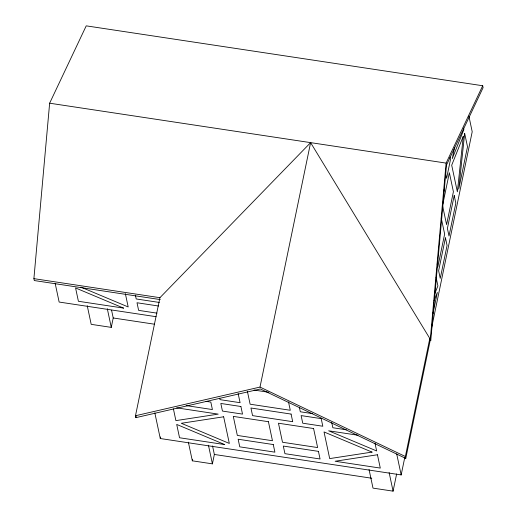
<?xml version="1.0" encoding="UTF-8"?>
<svg xmlns="http://www.w3.org/2000/svg" width="517" height="517" viewBox="0 0 517 517"><rect width="100%" height="100%" fill="white"/><g stroke="black" fill="none" stroke-linecap="round" stroke-linejoin="round"><path stroke-width="0.78" d="M160.328 299.589L34.303 280.55L33.896 278.65L49.638 103.206L86.229 25.85L482.697 85.744L483.104 87.644L446.514 165.001L430.771 340.444L430.209 340.36L429.801 338.461L310.607 142.627L159.927 297.689L135.486 415.739L135.893 417.646L260.406 388.984L405.767 458.411L430.209 340.36M430.771 340.444L430.364 338.545L446.106 163.101L482.697 85.744M87.237 305.702L91.199 324.346L111.271 327.377L113.217 317.974L111.569 310.206M135.893 417.646L136.217 416.069M404.733 457.681L401.166 474.923L160.276 438.526L160.6 436.962M212.539 445.906L214.355 454.456L212.409 463.859L192.33 460.821L192.66 459.258M135.486 415.739L259.999 387.078L310.607 142.627M443.844 191.62L444.652 187.703L444.329 186.178M442.869 204.041L449.357 172.704L453.403 191.736L446.591 224.643L442.707 206.373M454.546 147.629L452.272 158.603L463.865 129.612L463.529 128.048M369.041 469.475L373.003 488.119L393.075 491.15L396.642 473.915M432.955 313.632L437.337 292.473L434.067 300.648M431.495 328.405L472.208 131.751L468.906 116.209M405.767 458.411L405.367 456.511L429.801 338.461L430.364 338.545M434.635 294.044L437.905 285.869L436.077 277.248M49.638 103.206L446.106 163.101M33.896 278.65L159.927 297.689M159.352 302.451L136.204 298.955L135.389 295.149M158.564 306.019L137.011 302.762L138.627 310.374L156.994 313.147M156.076 316.695L59.138 302.051L55.177 283.406M113.217 317.974L154.615 324.23M253.976 390.051L268.93 392.306M312.669 413.652L300.312 411.784L299.343 407.215M206.031 401.347L210.813 402.071L212.409 409.561L186.12 405.587M346.396 429.801L332.851 427.753L331.72 422.428M176.652 407.842L218.232 414.123L175.896 420.625L173.402 408.869M357.964 435.23L328.644 430.803L376.641 450.953L374.974 443.114M214.355 454.456L371.768 478.238M80.923 287.116L128.184 306.956L125.353 293.63M259.999 387.078L405.367 456.511M450.003 157.213L450.494 159.495L446.598 178.3L445.467 172.969M441.247 218.058L444.639 234.046L437.828 266.953L437.182 263.909M396.707 453.945L401.166 474.923M389.114 472.506L393.075 491.15M288.499 401.896L290.276 410.272L250.125 404.204L247.378 391.259M238.15 393.553L240.088 402.691L220.016 399.654L219.699 398.174M208.441 445.215L212.409 463.859M188.369 442.177L192.33 460.821M154.829 412.889L160.276 438.526M107.31 308.733L111.271 327.377M463.297 136.217L457.371 191.852L451.703 165.207L463.297 136.217M464.673 133.425L458.747 189.054L467.504 146.744L464.673 133.425M445.454 237.852L438.636 270.759L440.258 278.372L447.069 245.465L445.454 237.852M454.21 195.542L447.399 228.449L449.014 236.062L455.826 203.155L454.21 195.542M223.661 416.786L181.325 423.287L229.322 443.431L223.661 416.786M372.027 452.097L329.691 458.598L324.03 431.947L372.027 452.097M377.449 454.76L335.113 461.254L380.286 468.079L377.449 454.76M123.569 308.1L78.403 301.275L75.572 287.95L123.569 308.1M240.903 406.498L220.824 403.46L222.446 411.073L242.518 414.111L240.903 406.498M291.084 414.078L250.939 408.01L252.554 415.623L292.706 421.691L291.084 414.078M321.199 418.628L301.12 415.59L302.742 423.203L322.815 426.241L321.199 418.628M268.42 421.704L233.29 416.398L237.335 435.43L272.465 440.736L268.42 421.704M313.586 428.528L278.456 423.223L282.502 442.255L317.632 447.56L313.586 428.528M273.273 444.549L238.143 439.237L239.765 446.85L274.895 452.162L273.273 444.549M318.44 451.367L283.31 446.061L284.932 453.674L320.062 458.98L318.44 451.367M224.708 444.575L179.541 437.757L176.711 424.431L224.708 444.575"/></g></svg>
